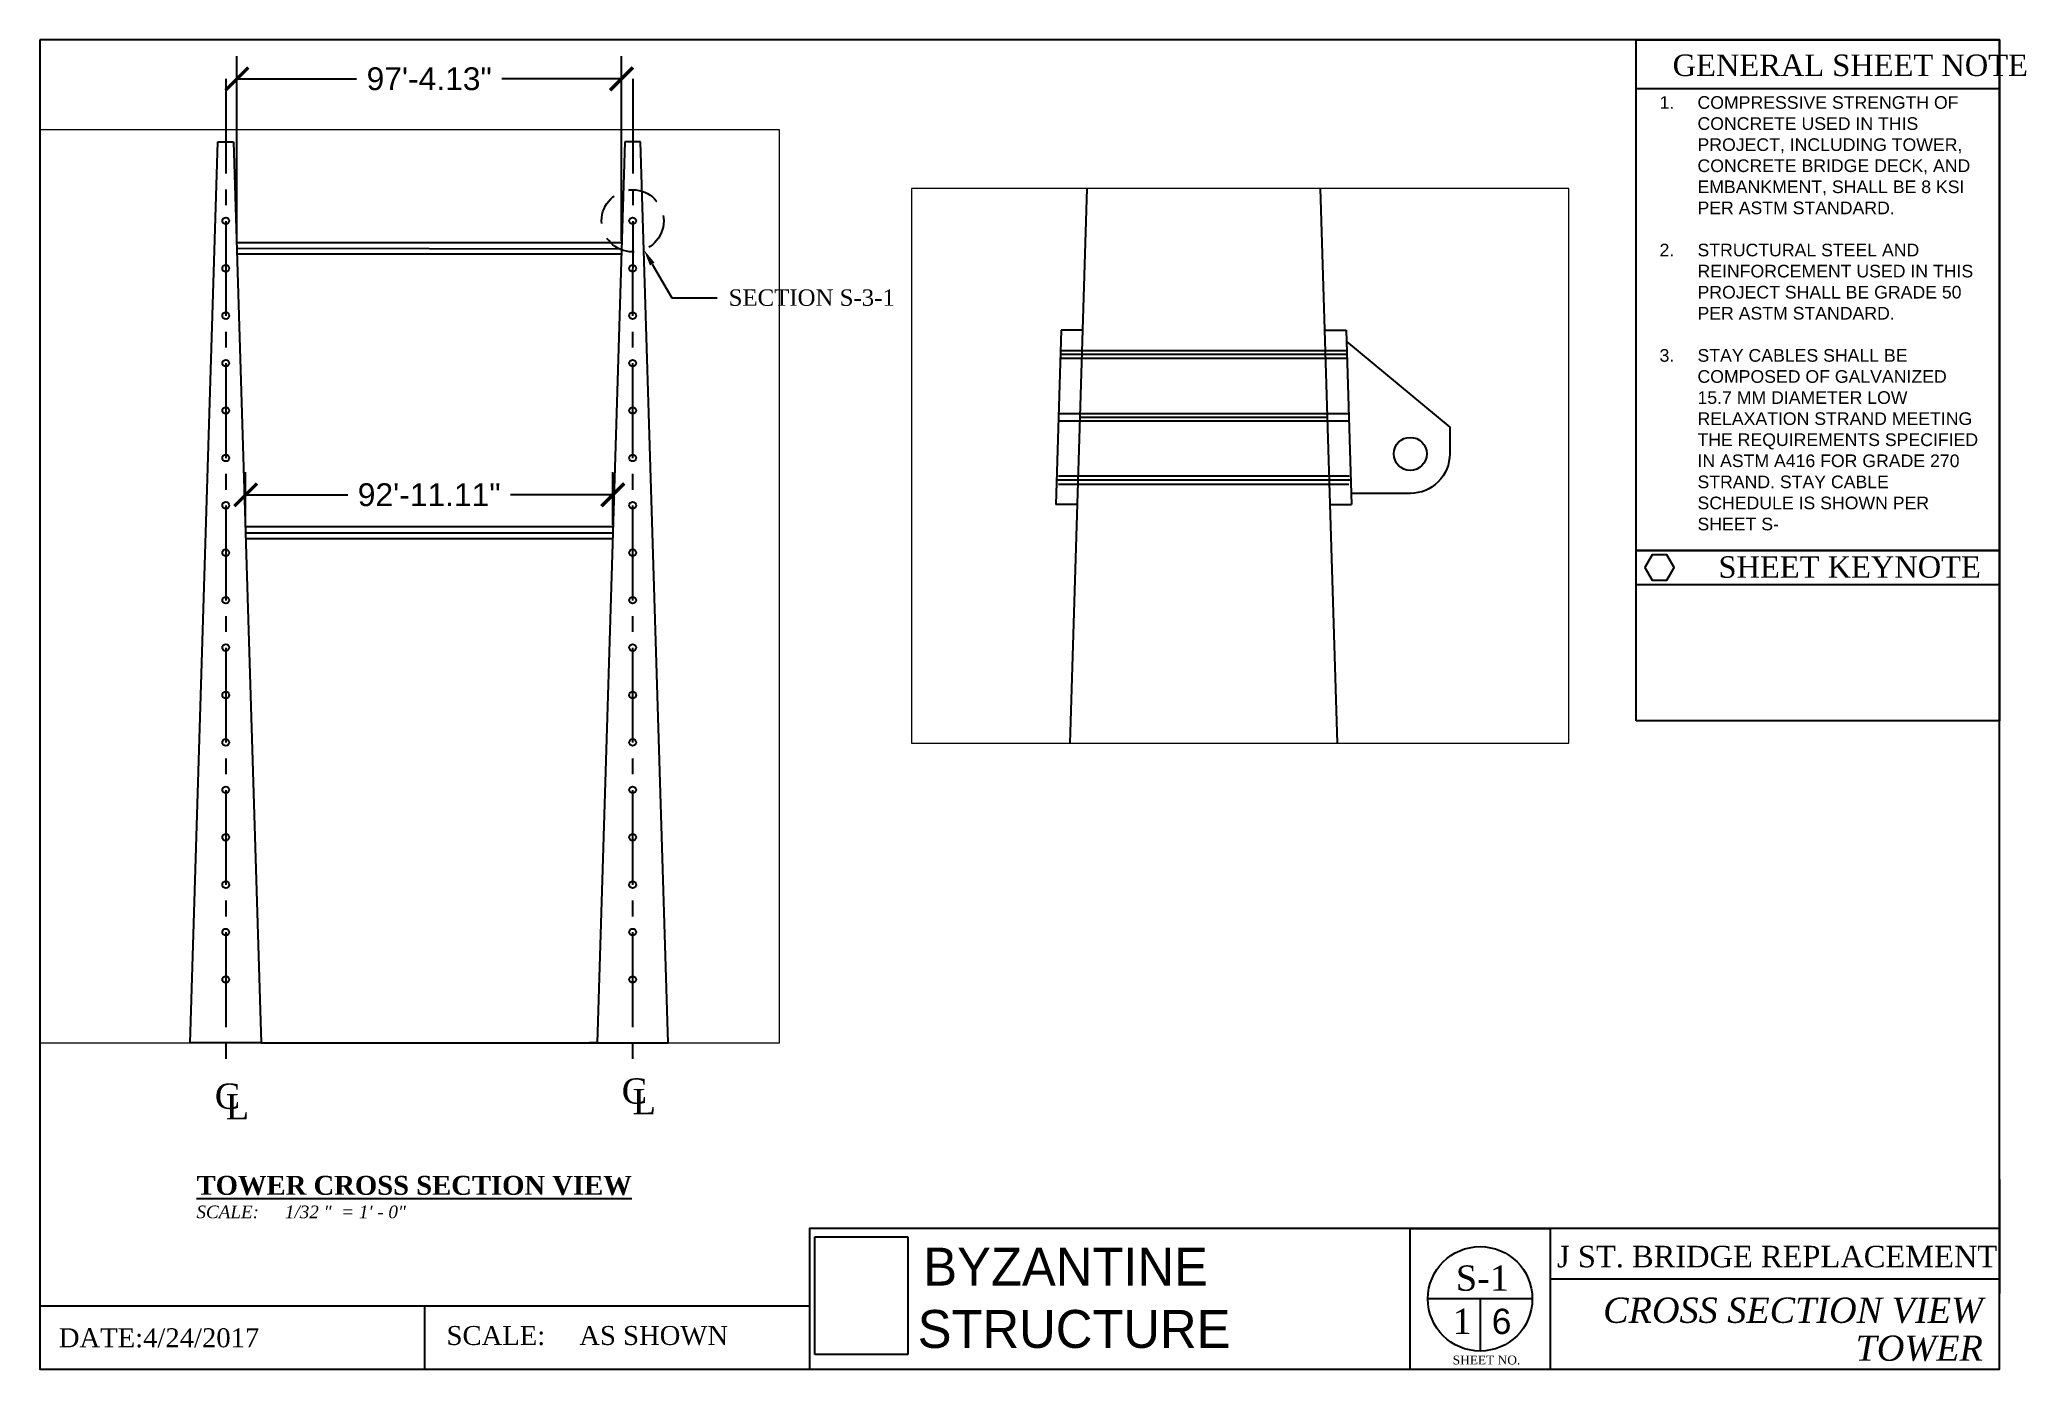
# Paper-space layout 'TOWER CROSS SECTION' of a CAD drawing. Header units: feet, sheet in inches. Extents: x 0 to 15.7, y 0 to 10.5.
# The model-space entities are those that its viewports show. They can reach past a viewport. Long polylines and large blocks are cut down to what shows.
import ezdxf
from ezdxf import colors
from ezdxf.entities.mleader import LeaderData, LeaderLine
from ezdxf.enums import TextEntityAlignment as Align
from ezdxf.math import Vec2, Vec3

# ---------------------------------------------------------------- set-up
doc = ezdxf.new("R2010")
doc.units = ezdxf.units.FT
doc.header["$MEASUREMENT"] = 0
doc.header["$XCLIPFRAME"] = 0
doc.linetypes.add('CENTER2', pattern=[1.125, 0.75, -0.125, 0.125, -0.125])
doc.linetypes.add('HIDDEN', pattern=[0.375, 0.25, -0.125])
doc.styles.add('Annotative', font='arial.ttf')
doc.styles.add('Bridge 122L', font='times.ttf')
doc.styles.get("Standard").update_dxf_attribs({"font": 'times.ttf'})
doc.dimstyles.new('Bridge 122L', dxfattribs={"dimtxt": 0.18, "dimasz": 0.18, "dimexe": 0.18, "dimexo": 0.0625, "dimgap": 0.09, "dimtad": 0, "dimtih": 1, "dimtoh": 1, "dimzin": 0, "dimdsep": 46, "dimlunit": 3, "dimtxsty": 'Annotative', "dimblk": 'ARCHTICK', "dimcen": 0.09, "dimadec": 1, "dimazin": 0, "dimtfac": 1, "dimtofl": 0, "dimtmove": 0, "dimatfit": 3, "dimfxl": 1, "dimtolj": 1, "dimtzin": 0, "dimarcsym": 0})
picture_1 = doc.add_image_def('image1.jpg', size_in_pixel=(215, 288))

# ---------------------------------------------------------------- blocks, each defined once
blk = doc.blocks.new('Sheet Number')
for p, q in [((11.806, 0.557), (10.98, 0.557)), ((11.393, 0.557), (11.393, 0.144))]:
    blk.add_line(p, q)
blk.add_circle((11.393, 0.557), 0.413)
for tag, p in [('S-1', (11.411, 0.721)), ('1', (11.251, 0.38))]:
    blk.add_attdef(tag, text='', height=0.2).set_placement(p, align=Align.MIDDLE)
at = {"style": 'Annotative'}
blk.add_attdef('6', text='', height=0.2, dxfattribs=at).set_placement((11.563, 0.379), align=Align.MIDDLE)
blk = doc.blocks.new('_ArchTick')
at = {"color": 0, "linetype": 'ByBlock', "const_width": 0.15}
blk.add_lwpolyline([(-0.5, -0.5), (0.5, 0.5)], dxfattribs=at)
blk = doc.blocks.new('*D35')
at = {"color": 0, "linetype": 'Continuous', "lineweight": -2, "transparency": 16777216}
for p, q in [((1.559, 8.93), (1.559, 10.386)), ((4.601, 8.925), (4.601, 10.386)), ((1.559, 10.206), (2.506, 10.206)), ((4.601, 10.206), (3.654, 10.206))]:
    blk.add_line(p, q, dxfattribs=at)
at = {"layer": 'Defpoints', "color": 0, "transparency": 16777216}
for p in [(1.559, 10.206), (1.559, 8.867), (4.601, 8.863)]:
    blk.add_point(p, dxfattribs=at)
at = {"color": 0, "lineweight": -2, "transparency": 16777216, "xscale": 0.18, "yscale": 0.18, "zscale": 0.18, "rotation": 180}
blk.add_blockref('_ArchTick', (1.559, 10.206), dxfattribs=at)
at = {"color": 0, "lineweight": -2, "transparency": 16777216, "xscale": 0.18, "yscale": 0.18, "zscale": 0.18}
blk.add_blockref('_ArchTick', (4.601, 10.206), dxfattribs=at)
at = {"color": 0, "transparency": 16777216, "insert": (3.08, 10.206), "char_height": 0.18, "attachment_point": 5, "style": 'Annotative'}
blk.add_mtext('\\A1;97\'-4.13"', dxfattribs=at)
blk = doc.blocks.new('*D36')
at = {"color": 0, "linetype": 'Continuous', "lineweight": -2, "transparency": 16777216}
for p, q in [((1.628, 6.679), (1.628, 7.096)), ((4.532, 6.679), (4.532, 7.096)), ((1.628, 6.916), (2.436, 6.916)), ((4.532, 6.916), (3.724, 6.916))]:
    blk.add_line(p, q, dxfattribs=at)
at = {"layer": 'Defpoints', "color": 0, "transparency": 16777216}
for p in [(1.628, 6.916), (1.628, 6.617), (4.532, 6.616)]:
    blk.add_point(p, dxfattribs=at)
at = {"color": 0, "lineweight": -2, "transparency": 16777216, "xscale": 0.18, "yscale": 0.18, "zscale": 0.18, "rotation": 180}
blk.add_blockref('_ArchTick', (1.628, 6.916), dxfattribs=at)
at = {"color": 0, "lineweight": -2, "transparency": 16777216, "xscale": 0.18, "yscale": 0.18, "zscale": 0.18}
blk.add_blockref('_ArchTick', (4.532, 6.916), dxfattribs=at)
at = {"color": 0, "transparency": 16777216, "insert": (3.08, 6.916), "char_height": 0.18, "attachment_point": 5, "style": 'Annotative'}
blk.add_mtext('\\A1;92\'-11.11"', dxfattribs=at)

msp = doc.modelspace()

# ---------------------------------------------------------------- linework, layer by layer
for p, q in [((609993.95, 602163.18), (610077.95, 604899.18)), ((610077.95, 604899.18), (610125.95, 604899.18)), ((610125.95, 604899.18), (610209.95, 602163.18)), ((611313.95, 604899.18), (611229.95, 602163.18)), ((611361.95, 604899.18), (611313.95, 604899.18)), ((611445.95, 602163.18), (611361.95, 604899.18)), ((611888.7, 604899.18), (611804.7, 602163.18)), ((612020.7, 602163.18), (611936.7, 604899.18)), ((611876.62, 604681.23), (611875.27, 604637.13)), ((611882.01, 604681.23), (611876.62, 604681.23)), ((611943.39, 604681.23), (611948.77, 604681.23)), ((611948.77, 604681.23), (611950.13, 604637.13)), ((611948.96, 604675.08), (611876.44, 604675.08)), ((611876.47, 604676.08), (611912.7, 604676.08)), ((611912.7, 604676.08), (611948.93, 604676.08)), ((611948.99, 604674.08), (611876.4, 604674.09)), ((611875.98, 604660.18), (611912.7, 604660.18)), ((611912.7, 604660.18), (611949.42, 604660.18)), ((611949.48, 604658.18), (611875.92, 604658.18)), ((611881.33, 604659.18), (611944.07, 604659.18)), ((611949.48, 604644.27), (611875.92, 604644.27)), ((611949.94, 604643.27), (611875.46, 604643.27)), ((611875.98, 604642.27), (611912.7, 604642.27)), ((611912.7, 604642.27), (611949.42, 604642.27)), ((611880.65, 604637.13), (611875.27, 604637.13)), ((611944.74, 604637.13), (611950.13, 604637.13)), ((610135.33, 604593.64), (611304.57, 604593.64)), ((610719.92, 604557.64), (610136.43, 604557.64)), ((611303.46, 604557.64), (610719.92, 604557.64)), ((610719.95, 603730.12), (610161.84, 603730.12)), ((611278.06, 603730.12), (610719.95, 603730.12)), ((610162.95, 603694.12), (611276.95, 603694.12)), ((610209.95, 602163.18), (609993.95, 602163.18)), ((610209.95, 602163.18), (611229.95, 602163.18)), ((611229.95, 602163.18), (611205.95, 602163.18)), ((611229.95, 602163.18), (611445.95, 602163.18)), ((611229.95, 602163.18), (611253.95, 602163.18))]:
    msp.add_line(p, q)
at = {"linetype": 'HIDDEN'}
for p, q in [((610135.85, 604576.53), (611303.99, 604574.75)), ((610162.39, 603712.17), (611277.5, 603712.06))]:
    msp.add_line(p, q, dxfattribs=at)
msp.add_lwpolyline([(611948.86, 604678.38), (611974.98, 604656.72), (611974.98, 604649.93, -0.414214), (611964.98, 604639.93), (611950.04, 604639.93)], format="xyb")
for centre, radius in [((610101.95, 604659.18), 10.26), ((611337.95, 604659.18), 10.26), ((611964.98, 604649.93), 4.18), ((610101.95, 604515.18), 10.26), ((611337.95, 604515.18), 10.26), ((610101.95, 604371.18), 10.26), ((611337.95, 604371.18), 10.26), ((610101.95, 604227.18), 10.26), ((611337.95, 604227.18), 10.26), ((610101.95, 604083.18), 10.26), ((611337.95, 604083.18), 10.26), ((610101.95, 603939.18), 10.26), ((611337.95, 603939.18), 10.26), ((610101.95, 603795.18), 10.26), ((611337.95, 603795.18), 10.26), ((610101.95, 603651.18), 10.26), ((611337.95, 603651.18), 10.26), ((610101.95, 603507.18), 10.26), ((611337.95, 603507.18), 10.26), ((610101.95, 603363.18), 10.26), ((611337.95, 603363.18), 10.26), ((610101.95, 603219.18), 10.26), ((611337.95, 603219.18), 10.26), ((610101.95, 603075.18), 10.26), ((611337.95, 603075.18), 10.26), ((610101.95, 602931.18), 10.26), ((611337.95, 602931.18), 10.26), ((610101.95, 602787.18), 10.26), ((611337.95, 602787.18), 10.26), ((610101.95, 602643.18), 10.26), ((611337.95, 602643.18), 10.26), ((610101.95, 602499.18), 10.26), ((611337.95, 602499.18), 10.26), ((610101.95, 602355.18), 10.26), ((611337.95, 602355.18), 10.26)]:
    msp.add_circle(centre, radius)

psp = doc.layouts.new('TOWER CROSS SECTION')

# ---------------------------------------------------------------- linework, layer by layer
at = {"linetype": 'CENTER2'}
for p, q in [((1.470232, 10.206194), (1.471084, 2.35498)), ((4.689662, 10.206194), (4.68881, 2.35498))]:
    psp.add_line(p, q, dxfattribs=at)
for p, q in [((12.627115, 10.128901), (15.500326, 10.128901)), ((12.627115, 6.207863), (15.500326, 6.207863)), ((15.500326, -0.000104), (15.500326, 1.499896)), ((15.500326, 1.499896), (15.500326, 0.999896)), ((10.837526, 1.113716), (11.947526, 1.113716)), ((15.500326, 1.113716), (11.217825, 1.113716)), ((11.947526, 1.113716), (11.947526, -0.000104)), ((15.500326, 0.999896), (15.500326, 0.599896)), ((15.500326, 0.713716), (11.947526, 0.713716)), ((6.086857, 0.499896), (-0.000485, 0.499896)), ((3.043186, 0.499896), (3.043186, -0.000104)), ((-0.000485, -0.000104), (6.500326, -0.000104)), ((11.500326, -0.000104), (12.100326, -0.000104))]:
    psp.add_line(p, q)
for points in [[(-0.000485, 10.515486), (-0.000485, -0.000104), (15.500326, -0.000104), (15.500326, 10.515486)], [(15.500326, 10.515486), (15.500326, 6.476972), (12.627115, 6.476972), (12.627115, 10.515486)], [(12.627115, 5.128364), (12.627115, 6.476972), (15.500326, 6.476972), (15.500326, 5.128364)], [(12.869258, 6.240463), (12.927203, 6.340827), (12.869258, 6.441191), (12.753368, 6.441191), (12.695423, 6.340827), (12.753368, 6.240463)]]:
    psp.add_lwpolyline(points, close=True)
for points in [[(11.217825, 1.113716), (6.086857, 1.113716), (6.086857, -0.000104)], [(10.837526, 1.113716), (10.837526, -0.000104)]]:
    psp.add_lwpolyline(points)
at = {"linetype": 'HIDDEN'}
psp.add_circle((4.689326, 9.082692), 0.245749, dxfattribs=at)

# ---------------------------------------------------------------- block references
psp.add_blockref('Sheet Number', (-0.000485, -0.000104)).add_auto_attribs({'6': '6', '1': '1', 'S-1': 'S-1'})

# ---------------------------------------------------------------- texts
for s, width, gutter_width, heights, insert, char_height, attachment_point in [('GENERAL SHEET NOTE', 3.03630889, 1, [0.1738], (15.725248, 10.226087), 0.17, 9), ('\\pi-0.3,l0.4,t0.4;{\\fArial|b0|i0|c0|p34;1.^ICOMPRESSIVE STRENGTH OF CONCRETE USED IN THIS PROJECT, INCLUDING TOWER, CONCRETE BRIDGE DECK, AND EMBANKMENT, SHALL BE 8 KSI PER ASTM STANDARD.\\P\\P2.^ISTRUCTURAL STEEL AND REINFORCEMENT USED IN THIS PROJECT SHALL BE GRADE 50 PER ASTM STANDARD.  \\P\\P3.^ISTAY CABLES SHALL BE COMPOSED OF GALVANIZED 15.7 MM DIAMETER LOW RELAXATION STRAND MEETING THE REQUIREMENTS SPECIFIED IN ASTM A416 FOR GRADE 270 STRAND. STAY CABLE SCHEDULE IS SHOWN PER SHEET S-}', 2.6498063, 0.75, [0], (12.711905, 10.069133), 0.1, 1), ('SHEET KEYNOTE', 2.33961842, 1, [0.102599], (15.353262, 6.257562), 0.17, 9), ('{\\fTimes New Roman|b1|i0|c0|p18;\\LTOWER CROSS SECTION VIEW}', 5.28802084, 0.75, [0], (1.240032, 1.529655), 0.15, 1), ('J ST. BRIDGE REPLACEMENT', 4.28250164, 1, [0], (15.482486, 0.802837), 0.17, 9), ('SHEET NO.', 0.7348316, 1, [0], (11.175503, 0.108162), 0.07, 1)]:
    psp.add_mtext_dynamic_manual_height_columns(s, width=width, gutter_width=gutter_width, heights=heights, dxfattribs=dict(insert=insert, char_height=char_height, attachment_point=attachment_point))
at = {"linetype": 'CENTER2', "char_height": 0.2, "attachment_point": 1}
for s, insert in [('C', (1.384091, 2.259805)), ('C', (4.602669, 2.300917)), ('L', (4.689662, 2.217427)), ('L', (1.471084, 2.176315))]:
    psp.add_mtext_dynamic_manual_height_columns(s, width=1.00454755, gutter_width=1, heights=[0], dxfattribs=dict(at, insert=insert))
at = {"attachment_point": 1, "style": 'Bridge 122L'}
for s, width, insert, char_height in [('\\A1;\\pi-0.3,l0.4,t0.8;{\\fTimes New Roman|b0|i1|c0|p18;SCALE:^I1/32 "  = 1\' - 0"}', 2.83996989, (1.138814, 1.294537), 0.1), ('\\pi-0.45,l0.6,t1.2;SCALE:^IAS SHOWN ', 3.61062267, (3.067363, 0.342008), 0.15)]:
    psp.add_mtext_dynamic_manual_height_columns(s, width=width, gutter_width=0.75, heights=[0], dxfattribs=dict(at, insert=insert, char_height=char_height))
at = {"char_height": 0.3, "attachment_point": 1}
for s, insert, width in [('{\\fHarrington|b0|i0|c0|p82;BYZANTINE}', (6.988371, 0.961482), 2.78809292), ('{\\fBankGothic Lt BT|b0|i0|c0|p34;STRUCTURE}', (6.943947, 0.468811), 2.070423)]:
    psp.add_mtext(s, dxfattribs=dict(at, insert=insert, width=width))
at = {"insert": (15.369325, 0.062234), "char_height": 0.2, "attachment_point": 9, "line_spacing_factor": 0.9}
psp.add_mtext_dynamic_manual_height_columns('{\\fTimes New Roman|b0|i1|c0|p18;CROSS SECTION VIEW \\PTOWER }', width=2.96908231, gutter_width=1, heights=[0], dxfattribs=at)
psp.add_attdef('DATE:4/24/2017', (0.150276, 0.173864), '', height=0.15)

# ---------------------------------------------------------------- dimensions: what is measured, and where the dimension line sits
for base, p1, p2, picture, middle in [((1.558873, 10.206194), (4.600887, 8.862821), (1.558873, 8.867458), '*D35', (3.07988, 10.206194)), ((1.627981, 6.91603), (4.531914, 6.616252), (1.627981, 6.616523), '*D36', (3.079947, 6.91603))]:
    dim = psp.add_linear_dim(base=base, p1=p1, p2=p2, dimstyle='Bridge 122L', override={"dimlfac": -384})
    dim.commit()
    dim.dimension.update_dxf_attribs({"geometry": picture, "text_midpoint": middle})

# ---------------------------------------------------------------- pictures from other files: only their frames are drawn
image = psp.add_image(picture_1, insert=(6.129157, 0.07471), size_in_units=(0.746528, 1))
image.set_boundary_path([(-0.1365, 7.2037), (211.35897, 275.76953)])
image.dxf.flags = 15

# ---------------------------------------------------------------- leaders
ml = psp.add_multileader_mtext('Standard')
ml.set_content('SECTION S-3-1', color=256, style='Bridge 122L')
ml.set_leader_properties()
ml.build(insert=Vec2(0, 0))
ml.multileader.update_dxf_attribs({"dogleg_length": 0.36, "arrow_head_size": 0.13})
ctx = ml.context
ctx.base_point, ctx.char_height, ctx.arrow_head_size, ctx.landing_gap_size, ctx.plane_origin = Vec3(5.358597, 8.474538), 0.13, 0.13, 0.09, Vec3(4.777985, 8.855665)
notes = []
notes.append((ctx, [(0, (1, 1, 0), (4.998597, 8.474538), (1, 0), 0.36, [(0, [(4.778721, 8.85378)], 0, [])])]))
ctx.mtext.insert, ctx.mtext.flow_direction = Vec3(5.448597, 8.54099), 5
for ctx, leaders in notes:
    for number, flags, end, landing, length, lines in leaders:
        leader = LeaderData()
        leader.index, (leader.has_last_leader_line, leader.has_dogleg_vector, leader.attachment_direction) = number, flags
        leader.last_leader_point, leader.dogleg_vector, leader.dogleg_length = Vec3(end), Vec3(landing), length
        for number, points, colour, breaks in lines:
            line = LeaderLine()
            line.index, line.vertices, line.color, line.breaks = number, Vec3.list(points), colors.encode_raw_color(colour), breaks
            leader.lines.append(line)
        ctx.leaders.append(leader)

# ---------------------------------------------------------------- viewports
at = {"layer": 'Defpoints'}
psp.add_viewport(center=(2.924598, 6.192611), size=(5.850165, 7.2198376), view_center_point=(610660.292529, 603549.385645), view_height=2772.4176549, dxfattribs=at)
psp.add_viewport(center=(9.494178, 7.145076), size=(5.200218, 4.38512609), view_center_point=(611921.915137, 604646.892588), view_height=140.32403474, status=3, dxfattribs=at)

doc.saveas('drawing.dxf')
